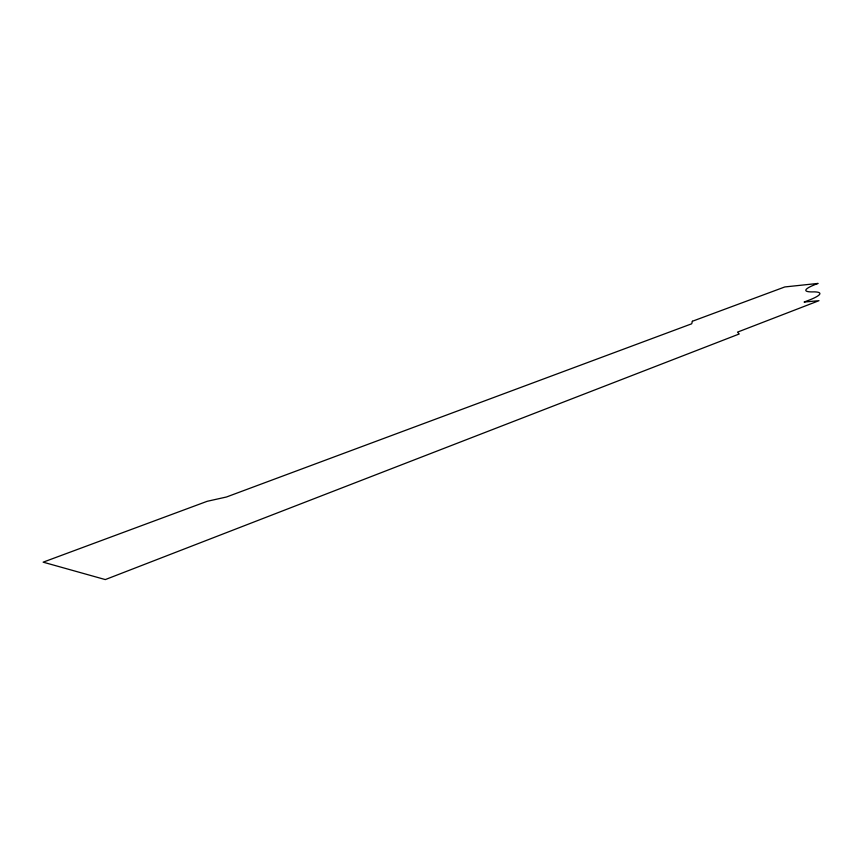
<?xml version="1.0" encoding="UTF-8"?>
<svg xmlns="http://www.w3.org/2000/svg" width="863" height="863" viewBox="0 0 863 863"><rect width="100%" height="100%" fill="white"/><g stroke="black" fill="none" stroke-linecap="round" stroke-linejoin="round"><path stroke-width="1.29" d="M692.363 321.263L691.716 323.787L226.462 497.002L207.174 501.306L43.15 562.169L105.308 579.58L739.203 333.992L737.52 332.126L818.987 300.68L804.1 302.05L808.48 300.378A44.099 5.965 -13.2 0 0 814.1 291.867A43.916 5.696 -12.9 0 1 818.102 283.42L784.812 286.948L692.363 321.263"/></g></svg>
